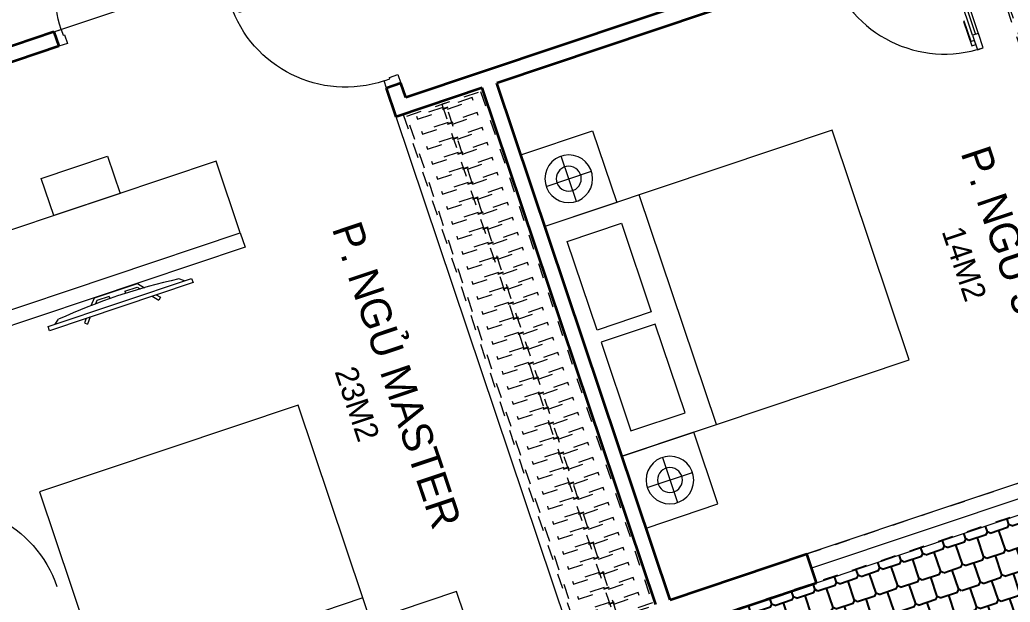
# Model space of a CAD drawing. Header units: metres. Extents: x 568332 to 569219, y 2065964 to 2066430.
# Drawn here: x 568479.34 to 568485.88, y 2066222.83 to 2066226.68 of the extents above; entities that cross this region are included whole.
import ezdxf

# ---------------------------------------------------------------- set-up
doc = ezdxf.new("R2010")
doc.units = ezdxf.units.M
for name, pattern in [('$AUDIT_BAD_LTYPE2', [0]), ('CENTER', [2, 1.25, -0.25, 0.25, -0.25]), ('HIDDEN', [0.375, 0.25, -0.125]), ('X-5M-G-MB PHONGNGU$0$HIDDEN2', [0.1875, 0.125, -0.0625])]:
    doc.linetypes.add(name, pattern=pattern)
doc.layers.get('0').update_dxf_attribs({"linetype": 'CONTINUOUS'})
doc.layers.get('DEFPOINTS').update_dxf_attribs({"linetype": 'CONTINUOUS'})
for name, color, linetype, lineweight in [('-CENTER', 143, 'CENTER', 13), ('-DOOR', 137, 'CONTINUOUS', 9), ('-FURNITURE', 46, 'CONTINUOUS', 9), ('-LINE1', 7, 'CONTINUOUS', 18), ('-LINE2', 252, 'CONTINUOUS', 9), ('-WALL', 4, 'CONTINUOUS', 35), ('TEXT25', 2, 'CONTINUOUS', 13)]:
    doc.layers.add(name, color=color, linetype=linetype, lineweight=lineweight)
doc.layers.add('13. NET HATCH', color=252, linetype='CONTINUOUS')
doc.layers.add('APOLIC', color=7, linetype='CONTINUOUS')
doc.styles.add('SVN_AVO_thuong', font='')
doc.styles.add('T1', font='', dxfattribs={"height": 200})
doc.styles.get('SVN_AVO_thuong').set_extended_font_data('SVN-Avo')
doc.styles.get('T1').set_extended_font_data('VNgeometric Light')

# ---------------------------------------------------------------- blocks, each defined once
blk = doc.blocks.new('*U250')
at = {"linetype": 'X-5M-G-MB PHONGNGU$0$HIDDEN2'}
for points in [[(0, 600.0000000004657), (0, 0), (1199.92683835766, -3.773158211537314e-10), (1199.92683835766, 600.0000000000883)], [(1179.92683835766, 579.999661372015), (1179.92683835766, 19.99966137201513), (20, 20.00000000046566), (20, 580.0000000004657)], [(1179.92683835766, 286.6991212950972), (1179.92683835766, 313.099121295004), (20, 313.0991212953813), (19.99999859370291, 286.6991212952417)], [(113.7817614636733, 319.1750910408318), (109.4317788550979, 319.1750910408318), (109.4317788550979, 280.441767644881), (113.7817614636733, 280.441767644881)], [(227.7817614636733, 319.1750910407849), (223.4317788550979, 319.1750910407849), (223.4317788550979, 280.4417676448341), (227.7817614636733, 280.4417676448341)], [(341.7817614636733, 319.175091040738), (337.4317788550979, 319.175091040738), (337.4317788550979, 280.4417676447872), (341.7817614636733, 280.4417676447872)], [(455.7817614636733, 319.1750910406911), (451.4317788550979, 319.1750910406911), (451.4317788550979, 280.4417676447403), (455.7817614636733, 280.4417676447403)], [(569.7817614636733, 319.1750910406442), (565.431778855098, 319.1750910406442), (565.431778855098, 280.4417676446934), (569.7817614636733, 280.4417676446934)], [(683.7817614636733, 319.1750910405973), (679.431778855098, 319.1750910405973), (679.431778855098, 280.4417676446465), (683.7817614636733, 280.4417676446465)], [(797.7817614636733, 319.1750910405504), (793.431778855098, 319.1750910405504), (793.431778855098, 280.4417676445996), (797.7817614636733, 280.4417676445996)], [(911.7817614636733, 319.1750910405035), (907.431778855098, 319.1750910405035), (907.431778855098, 280.4417676445527), (911.7817614636733, 280.4417676445527)], [(1025.781761463673, 319.1750910404566), (1021.431778855098, 319.1750910404566), (1021.431778855098, 280.4417676445057), (1025.781761463673, 280.4417676445057)], [(1139.781761463673, 319.1750910404097), (1135.431778855098, 319.1750910404097), (1135.431778855098, 280.4417676444588), (1139.781761463673, 280.4417676444588)]]:
    blk.add_lwpolyline(points, close=True, dxfattribs=at)
for points in [[(122.2409142897814, 313.1103512093413), (122.2409142897814, 515.2497102723445), (100.1765458012815, 515.2497102723445), (100.1765458012815, 313.1103512093413)], [(236.2409142897814, 313.1103512092944), (236.2409142897814, 515.2497102722975), (214.1765458012815, 515.2497102722975), (214.1765458012815, 313.1103512092944)], [(350.2409142897814, 313.1103512092475), (350.2409142897814, 515.2497102722507), (328.1765458012815, 515.2497102722507), (328.1765458012815, 313.1103512092475)], [(464.2409142897814, 313.1103512092006), (464.2409142897814, 515.2497102722037), (442.1765458012815, 515.2497102722037), (442.1765458012815, 313.1103512092006)], [(578.2409142897814, 313.1103512091537), (578.2409142897814, 515.2497102721569), (556.1765458012815, 515.2497102721569), (556.1765458012815, 313.1103512091537)], [(692.2409142897814, 313.1103512091068), (692.2409142897814, 515.24971027211), (670.1765458012815, 515.24971027211), (670.1765458012815, 313.1103512091068)], [(806.2409142897814, 313.1103512090599), (806.2409142897814, 515.249710272063), (784.1765458012815, 515.249710272063), (784.1765458012815, 313.1103512090599)], [(920.2409142897814, 313.110351209013), (920.2409142897814, 515.2497102720162), (898.1765458012815, 515.2497102720162), (898.1765458012815, 313.110351209013)], [(1034.240914289781, 313.1103512089661), (1034.240914289781, 515.2497102719692), (1012.176545801281, 515.2497102719692), (1012.176545801281, 313.1103512089661)], [(1148.240914289781, 313.1103512089192), (1148.240914289781, 515.2497102719224), (1126.176545801281, 515.2497102719224), (1126.176545801281, 313.1103512089192)], [(100.1765458012815, 286.7103512094345), (100.1765458012815, 92.0852110228024), (122.2409142897814, 92.0852110228024), (122.2409142897814, 286.7103512094345)], [(214.1765458012815, 286.7103512093876), (214.1765458012815, 92.08521102275549), (236.2409142897814, 92.08521102275549), (236.2409142897814, 286.7103512093876)], [(328.1765458012815, 286.7103512093407), (328.1765458012815, 92.08521102270858), (350.2409142897814, 92.08521102270858), (350.2409142897814, 286.7103512093407)], [(442.1765458012815, 286.7103512092938), (442.1765458012815, 92.08521102266168), (464.2409142897814, 92.08521102266168), (464.2409142897814, 286.7103512092938)], [(556.1765458012815, 286.7103512092469), (556.1765458012815, 92.08521102261477), (578.2409142897814, 92.08521102261477), (578.2409142897814, 286.7103512092469)], [(670.1765458012815, 286.7103512092), (670.1765458012815, 92.08521102256786), (692.2409142897814, 92.08521102256786), (692.2409142897814, 286.7103512092)], [(784.1765458012815, 286.7103512091531), (784.1765458012815, 92.08521102252095), (806.2409142897814, 92.08521102252095), (806.2409142897814, 286.7103512091531)], [(898.1765458012815, 286.7103512091062), (898.1765458012815, 92.08521102247404), (920.2409142897814, 92.08521102247404), (920.2409142897814, 286.7103512091062)], [(1012.176545801281, 286.7103512090592), (1012.176545801281, 92.08521102242715), (1034.240914289781, 92.08521102242715), (1034.240914289781, 286.7103512090592)], [(1126.176545801281, 286.7103512090123), (1126.176545801281, 92.08521102238024), (1148.240914289781, 92.08521102238024), (1148.240914289781, 286.7103512090123)]]:
    blk.add_lwpolyline(points, dxfattribs=at)
blk = doc.blocks.new('*U252')
at = {"linetype": 'X-5M-G-MB PHONGNGU$0$HIDDEN2'}
for points in [[(0, 600.0000000004657), (0, 0), (3927.126403989389, -1.499470319333206e-09), (3927.126403989389, 599.9999999989661)], [(3907.126403989389, 579.9996613708928), (3907.126403989389, 19.99966137089297), (20, 20.00000000046566), (20, 580.0000000004657)], [(3907.126403989389, 286.6991212939751), (3907.126403989389, 313.0991212938819), (20, 313.0991212953813), (19.99999859370291, 286.6991212952417)], [(113.7817614636733, 319.1750910408318), (109.4317788550979, 319.1750910408318), (109.4317788550979, 280.441767644881), (113.7817614636733, 280.441767644881)], [(227.7817614636733, 319.1750910407849), (223.4317788550979, 319.1750910407849), (223.4317788550979, 280.4417676448341), (227.7817614636733, 280.4417676448341)], [(341.7817614636733, 319.175091040738), (337.4317788550979, 319.175091040738), (337.4317788550979, 280.4417676447872), (341.7817614636733, 280.4417676447872)], [(455.7817614636733, 319.1750910406911), (451.4317788550979, 319.1750910406911), (451.4317788550979, 280.4417676447403), (455.7817614636733, 280.4417676447403)], [(569.7817614636733, 319.1750910406442), (565.431778855098, 319.1750910406442), (565.431778855098, 280.4417676446934), (569.7817614636733, 280.4417676446934)], [(683.7817614636733, 319.1750910405973), (679.431778855098, 319.1750910405973), (679.431778855098, 280.4417676446465), (683.7817614636733, 280.4417676446465)], [(797.7817614636733, 319.1750910405504), (793.431778855098, 319.1750910405504), (793.431778855098, 280.4417676445996), (797.7817614636733, 280.4417676445996)], [(911.7817614636733, 319.1750910405035), (907.431778855098, 319.1750910405035), (907.431778855098, 280.4417676445527), (911.7817614636733, 280.4417676445527)], [(1025.781761463673, 319.1750910404566), (1021.431778855098, 319.1750910404566), (1021.431778855098, 280.4417676445057), (1025.781761463673, 280.4417676445057)], [(1139.781761463673, 319.1750910404097), (1135.431778855098, 319.1750910404097), (1135.431778855098, 280.4417676444588), (1139.781761463673, 280.4417676444588)], [(1253.781761463673, 319.1750910403628), (1249.431778855098, 319.1750910403628), (1249.431778855098, 280.4417676444119), (1253.781761463673, 280.4417676444119)], [(1367.781761463673, 319.1750910403159), (1363.431778855098, 319.1750910403159), (1363.431778855098, 280.441767644365), (1367.781761463673, 280.441767644365)], [(1481.781761463673, 319.175091040269), (1477.431778855098, 319.175091040269), (1477.431778855098, 280.4417676443181), (1481.781761463673, 280.4417676443181)], [(1595.781761463673, 319.175091040222), (1591.431778855098, 319.175091040222), (1591.431778855098, 280.4417676442712), (1595.781761463673, 280.4417676442712)], [(1709.781761463673, 319.1750910401751), (1705.431778855098, 319.1750910401751), (1705.431778855098, 280.4417676442243), (1709.781761463673, 280.4417676442243)], [(1823.781761463673, 319.1750910401282), (1819.431778855098, 319.1750910401282), (1819.431778855098, 280.4417676441774), (1823.781761463673, 280.4417676441774)], [(1937.781761463673, 319.1750910400813), (1933.431778855098, 319.1750910400813), (1933.431778855098, 280.4417676441305), (1937.781761463673, 280.4417676441305)], [(2051.781761463673, 319.1750910400344), (2047.431778855098, 319.1750910400344), (2047.431778855098, 280.4417676440836), (2051.781761463673, 280.4417676440836)], [(2165.781761463673, 319.1750910399875), (2161.431778855098, 319.1750910399875), (2161.431778855098, 280.4417676440366), (2165.781761463673, 280.4417676440366)], [(2279.781761463673, 319.1750910399406), (2275.431778855098, 319.1750910399406), (2275.431778855098, 280.4417676439897), (2279.781761463673, 280.4417676439897)], [(2393.781761463673, 319.1750910398937), (2389.431778855098, 319.1750910398937), (2389.431778855098, 280.4417676439429), (2393.781761463673, 280.4417676439429)], [(2507.781761463673, 319.1750910398468), (2503.431778855098, 319.1750910398468), (2503.431778855098, 280.441767643896), (2507.781761463673, 280.441767643896)], [(2621.781761463673, 319.1750910397999), (2617.431778855098, 319.1750910397999), (2617.431778855098, 280.4417676438491), (2621.781761463673, 280.4417676438491)], [(2735.781761463673, 319.1750910397529), (2731.431778855098, 319.1750910397529), (2731.431778855098, 280.4417676438021), (2735.781761463673, 280.4417676438021)], [(2849.781761463673, 319.175091039706), (2845.431778855098, 319.175091039706), (2845.431778855098, 280.4417676437552), (2849.781761463673, 280.4417676437552)], [(2963.781761463673, 319.1750910396592), (2959.431778855098, 319.1750910396592), (2959.431778855098, 280.4417676437083), (2963.781761463673, 280.4417676437083)], [(3077.781761463673, 319.1750910396123), (3073.431778855098, 319.1750910396123), (3073.431778855098, 280.4417676436614), (3077.781761463673, 280.4417676436614)], [(3191.781761463673, 319.1750910395654), (3187.431778855098, 319.1750910395654), (3187.431778855098, 280.4417676436145), (3191.781761463673, 280.4417676436145)], [(3305.781761463673, 319.1750910395184), (3301.431778855098, 319.1750910395184), (3301.431778855098, 280.4417676435676), (3305.781761463673, 280.4417676435676)], [(3419.781761463673, 319.1750910394715), (3415.431778855098, 319.1750910394715), (3415.431778855098, 280.4417676435207), (3419.781761463673, 280.4417676435207)], [(3533.781761463673, 319.1750910394246), (3529.431778855098, 319.1750910394246), (3529.431778855098, 280.4417676434738), (3533.781761463673, 280.4417676434738)], [(3647.781761463673, 319.1750910393777), (3643.431778855098, 319.1750910393777), (3643.431778855098, 280.4417676434269), (3647.781761463673, 280.4417676434269)], [(3761.781761463673, 319.1750910393308), (3757.431778855098, 319.1750910393308), (3757.431778855098, 280.44176764338), (3761.781761463673, 280.44176764338)], [(3875.781761463673, 319.1750910392839), (3871.431778855098, 319.1750910392839), (3871.431778855098, 280.441767643333), (3875.781761463673, 280.441767643333)]]:
    blk.add_lwpolyline(points, close=True, dxfattribs=at)
for points in [[(122.2409142897814, 313.1103512093413), (122.2409142897814, 515.2497102723445), (100.1765458012815, 515.2497102723445), (100.1765458012815, 313.1103512093413)], [(236.2409142897814, 313.1103512092944), (236.2409142897814, 515.2497102722975), (214.1765458012815, 515.2497102722975), (214.1765458012815, 313.1103512092944)], [(350.2409142897814, 313.1103512092475), (350.2409142897814, 515.2497102722507), (328.1765458012815, 515.2497102722507), (328.1765458012815, 313.1103512092475)], [(464.2409142897814, 313.1103512092006), (464.2409142897814, 515.2497102722037), (442.1765458012815, 515.2497102722037), (442.1765458012815, 313.1103512092006)], [(578.2409142897814, 313.1103512091537), (578.2409142897814, 515.2497102721569), (556.1765458012815, 515.2497102721569), (556.1765458012815, 313.1103512091537)], [(692.2409142897814, 313.1103512091068), (692.2409142897814, 515.24971027211), (670.1765458012815, 515.24971027211), (670.1765458012815, 313.1103512091068)], [(806.2409142897814, 313.1103512090599), (806.2409142897814, 515.249710272063), (784.1765458012815, 515.249710272063), (784.1765458012815, 313.1103512090599)], [(920.2409142897814, 313.110351209013), (920.2409142897814, 515.2497102720162), (898.1765458012815, 515.2497102720162), (898.1765458012815, 313.110351209013)], [(1034.240914289781, 313.1103512089661), (1034.240914289781, 515.2497102719692), (1012.176545801281, 515.2497102719692), (1012.176545801281, 313.1103512089661)], [(1148.240914289781, 313.1103512089192), (1148.240914289781, 515.2497102719224), (1126.176545801281, 515.2497102719224), (1126.176545801281, 313.1103512089192)], [(1262.240914289781, 313.1103512088723), (1262.240914289781, 515.2497102718754), (1240.176545801281, 515.2497102718754), (1240.176545801281, 313.1103512088723)], [(1376.240914289781, 313.1103512088254), (1376.240914289781, 515.2497102718285), (1354.176545801281, 515.2497102718285), (1354.176545801281, 313.1103512088254)], [(1490.240914289781, 313.1103512087785), (1490.240914289781, 515.2497102717816), (1468.176545801281, 515.2497102717816), (1468.176545801281, 313.1103512087785)], [(1604.240914289781, 313.1103512087315), (1604.240914289781, 515.2497102717347), (1582.176545801281, 515.2497102717347), (1582.176545801281, 313.1103512087315)], [(1718.240914289781, 313.1103512086846), (1718.240914289781, 515.2497102716878), (1696.176545801281, 515.2497102716878), (1696.176545801281, 313.1103512086846)], [(1832.240914289781, 313.1103512086377), (1832.240914289781, 515.2497102716409), (1810.176545801281, 515.2497102716409), (1810.176545801281, 313.1103512086377)], [(1946.240914289781, 313.1103512085908), (1946.240914289781, 515.2497102715939), (1924.176545801281, 515.2497102715939), (1924.176545801281, 313.1103512085908)], [(2060.240914289781, 313.1103512085439), (2060.240914289781, 515.2497102715471), (2038.176545801281, 515.2497102715471), (2038.176545801281, 313.1103512085439)], [(2174.240914289781, 313.110351208497), (2174.240914289781, 515.2497102715001), (2152.176545801281, 515.2497102715001), (2152.176545801281, 313.110351208497)], [(2288.240914289781, 313.1103512084501), (2288.240914289781, 515.2497102714533), (2266.176545801281, 515.2497102714533), (2266.176545801281, 313.1103512084501)], [(2402.240914289781, 313.1103512084032), (2402.240914289781, 515.2497102714063), (2380.176545801281, 515.2497102714063), (2380.176545801281, 313.1103512084032)], [(2516.240914289781, 313.1103512083563), (2516.240914289781, 515.2497102713594), (2494.176545801281, 515.2497102713594), (2494.176545801281, 313.1103512083563)], [(2630.240914289781, 313.1103512083094), (2630.240914289781, 515.2497102713126), (2608.176545801281, 515.2497102713126), (2608.176545801281, 313.1103512083094)], [(2744.240914289781, 313.1103512082624), (2744.240914289781, 515.2497102712656), (2722.176545801281, 515.2497102712656), (2722.176545801281, 313.1103512082624)], [(2858.240914289781, 313.1103512082155), (2858.240914289781, 515.2497102712188), (2836.176545801281, 515.2497102712188), (2836.176545801281, 313.1103512082155)], [(2972.240914289781, 313.1103512081687), (2972.240914289781, 515.2497102711718), (2950.176545801281, 515.2497102711718), (2950.176545801281, 313.1103512081687)], [(3086.240914289781, 313.1103512081218), (3086.240914289781, 515.2497102711249), (3064.176545801281, 515.2497102711249), (3064.176545801281, 313.1103512081218)], [(3200.240914289781, 313.1103512080749), (3200.240914289781, 515.249710271078), (3178.176545801281, 515.249710271078), (3178.176545801281, 313.1103512080749)], [(3314.240914289781, 313.1103512080279), (3314.240914289781, 515.2497102710311), (3292.176545801281, 515.2497102710311), (3292.176545801281, 313.1103512080279)], [(3428.240914289781, 313.110351207981), (3428.240914289781, 515.2497102709842), (3406.176545801281, 515.2497102709842), (3406.176545801281, 313.110351207981)], [(3542.240914289781, 313.1103512079341), (3542.240914289781, 515.2497102709373), (3520.176545801281, 515.2497102709373), (3520.176545801281, 313.1103512079341)], [(3656.240914289781, 313.1103512078872), (3656.240914289781, 515.2497102708903), (3634.176545801281, 515.2497102708903), (3634.176545801281, 313.1103512078872)], [(3770.240914289781, 313.1103512078403), (3770.240914289781, 515.2497102708435), (3748.176545801281, 515.2497102708435), (3748.176545801281, 313.1103512078403)], [(3884.240914289781, 313.1103512077934), (3884.240914289781, 515.2497102707965), (3862.176545801281, 515.2497102707965), (3862.176545801281, 313.1103512077934)], [(100.1765458012815, 286.7103512094345), (100.1765458012815, 92.0852110228024), (122.2409142897814, 92.0852110228024), (122.2409142897814, 286.7103512094345)], [(214.1765458012815, 286.7103512093876), (214.1765458012815, 92.08521102275549), (236.2409142897814, 92.08521102275549), (236.2409142897814, 286.7103512093876)], [(328.1765458012815, 286.7103512093407), (328.1765458012815, 92.08521102270858), (350.2409142897814, 92.08521102270858), (350.2409142897814, 286.7103512093407)], [(442.1765458012815, 286.7103512092938), (442.1765458012815, 92.08521102266168), (464.2409142897814, 92.08521102266168), (464.2409142897814, 286.7103512092938)], [(556.1765458012815, 286.7103512092469), (556.1765458012815, 92.08521102261477), (578.2409142897814, 92.08521102261477), (578.2409142897814, 286.7103512092469)], [(670.1765458012815, 286.7103512092), (670.1765458012815, 92.08521102256786), (692.2409142897814, 92.08521102256786), (692.2409142897814, 286.7103512092)], [(784.1765458012815, 286.7103512091531), (784.1765458012815, 92.08521102252095), (806.2409142897814, 92.08521102252095), (806.2409142897814, 286.7103512091531)], [(898.1765458012815, 286.7103512091062), (898.1765458012815, 92.08521102247404), (920.2409142897814, 92.08521102247404), (920.2409142897814, 286.7103512091062)], [(1012.176545801281, 286.7103512090592), (1012.176545801281, 92.08521102242715), (1034.240914289781, 92.08521102242715), (1034.240914289781, 286.7103512090592)], [(1126.176545801281, 286.7103512090123), (1126.176545801281, 92.08521102238024), (1148.240914289781, 92.08521102238024), (1148.240914289781, 286.7103512090123)], [(1240.176545801281, 286.7103512089654), (1240.176545801281, 92.08521102233333), (1262.240914289781, 92.08521102233333), (1262.240914289781, 286.7103512089654)], [(1354.176545801281, 286.7103512089186), (1354.176545801281, 92.08521102228642), (1376.240914289781, 92.08521102228642), (1376.240914289781, 286.7103512089186)], [(1468.176545801281, 286.7103512088717), (1468.176545801281, 92.0852110222395), (1490.240914289781, 92.0852110222395), (1490.240914289781, 286.7103512088717)], [(1582.176545801281, 286.7103512088247), (1582.176545801281, 92.0852110221926), (1604.240914289781, 92.0852110221926), (1604.240914289781, 286.7103512088247)], [(1696.176545801281, 286.7103512087778), (1696.176545801281, 92.0852110221457), (1718.240914289781, 92.0852110221457), (1718.240914289781, 286.7103512087778)], [(1810.176545801281, 286.7103512087309), (1810.176545801281, 92.08521102209879), (1832.240914289781, 92.08521102209879), (1832.240914289781, 286.7103512087309)], [(1924.176545801281, 286.710351208684), (1924.176545801281, 92.08521102205188), (1946.240914289781, 92.08521102205188), (1946.240914289781, 286.710351208684)], [(2038.176545801281, 286.7103512086371), (2038.176545801281, 92.08521102200497), (2060.240914289781, 92.08521102200497), (2060.240914289781, 286.7103512086371)], [(2152.176545801281, 286.7103512085902), (2152.176545801281, 92.08521102195806), (2174.240914289781, 92.08521102195806), (2174.240914289781, 286.7103512085902)], [(2266.176545801281, 286.7103512085433), (2266.176545801281, 92.08521102191116), (2288.240914289781, 92.08521102191116), (2288.240914289781, 286.7103512085433)], [(2380.176545801281, 286.7103512084964), (2380.176545801281, 92.08521102186425), (2402.240914289781, 92.08521102186425), (2402.240914289781, 286.7103512084964)], [(2494.176545801281, 286.7103512084495), (2494.176545801281, 92.08521102181734), (2516.240914289781, 92.08521102181734), (2516.240914289781, 286.7103512084495)], [(2608.176545801281, 286.7103512084026), (2608.176545801281, 92.08521102177043), (2630.240914289781, 92.08521102177043), (2630.240914289781, 286.7103512084026)], [(2722.176545801281, 286.7103512083556), (2722.176545801281, 92.08521102172352), (2744.240914289781, 92.08521102172352), (2744.240914289781, 286.7103512083556)], [(2836.176545801281, 286.7103512083087), (2836.176545801281, 92.08521102167663), (2858.240914289781, 92.08521102167663), (2858.240914289781, 286.7103512083087)], [(2950.176545801281, 286.7103512082618), (2950.176545801281, 92.08521102162972), (2972.240914289781, 92.08521102162972), (2972.240914289781, 286.7103512082618)], [(3064.176545801281, 286.7103512082149), (3064.176545801281, 92.08521102158281), (3086.240914289781, 92.08521102158281), (3086.240914289781, 286.7103512082149)], [(3178.176545801281, 286.710351208168), (3178.176545801281, 92.0852110215359), (3200.240914289781, 92.0852110215359), (3200.240914289781, 286.710351208168)], [(3292.176545801281, 286.7103512081211), (3292.176545801281, 92.08521102148899), (3314.240914289781, 92.08521102148899), (3314.240914289781, 286.7103512081211)], [(3406.176545801281, 286.7103512080742), (3406.176545801281, 92.08521102144209), (3428.240914289781, 92.08521102144209), (3428.240914289781, 286.7103512080742)], [(3520.176545801281, 286.7103512080273), (3520.176545801281, 92.08521102139518), (3542.240914289781, 92.08521102139518), (3542.240914289781, 286.7103512080273)], [(3634.176545801281, 286.7103512079804), (3634.176545801281, 92.08521102134827), (3656.240914289781, 92.08521102134827), (3656.240914289781, 286.7103512079804)], [(3748.176545801281, 286.7103512079335), (3748.176545801281, 92.08521102130136), (3770.240914289781, 92.08521102130136), (3770.240914289781, 286.7103512079335)], [(3862.176545801281, 286.7103512078866), (3862.176545801281, 92.08521102125445), (3884.240914289781, 92.08521102125445), (3884.240914289781, 286.7103512078866)]]:
    blk.add_lwpolyline(points, dxfattribs=at)
blk = doc.blocks.new('A$C8a974c9c')
for p, q in [((1750.087982669494, 2957.416116623174), (1750.087982669657, 2642.58393779996)), ((1592.671893257969, 2800.000027211493), (1907.504072081182, 2800.000027211652)), ((1342.999452652235, 2500.000027214177), (1342.999452652119, 700.000027214177)), ((1750.087982669345, 242.5839378051005), (1750.087982669549, 557.4161166283138)), ((1592.67189325784, 400.0000272168018), (1907.504072081053, 400.0000272166017))]:
    blk.add_line(p, q)
for points in [[(1999.999452652235, 3100.000027209127), (1500.176512686827, 3100.000027209127), (1500.176512686827, 2500.000027214177), (1999.999452652235, 2500.000027214177)], [(1890.999452652235, 2360.000027214177), (1514.499452652235, 2360.000027214177), (1514.499452652148, 1642.500027214177), (1890.999452652148, 1642.500027214177)], [(1890.99945265209, 840.000027214177), (1514.49945265209, 840.000027214177), (1514.499452652148, 1557.500027214177), (1890.999452652148, 1557.500027214177)], [(1999.999452652119, 100.0000272192265), (1500.17651268671, 100.0000272192265), (1500.17651268671, 700.000027214177), (1999.999452652119, 700.000027214177)]]:
    blk.add_lwpolyline(points, close=True)
blk.add_lwpolyline([(1999.999452652235, 2500.000027214177), (-0.0005473477649502456, 2500.000027214177), (-0.0005473478813655674, 700.000027214177), (1999.999452652119, 700.000027214177), (1999.999452652235, 2500.000027214177)])
for centre, radius in [((1750.087982669561, 2800.000027211581), 157.4160894116067), ((1750.087982669561, 2800.000027211581), 82.41608941160666), ((1750.087982669432, 400.0000272166926), 157.4160894116067), ((1750.087982669432, 400.0000272166926), 82.41608941160666)]:
    blk.add_circle(centre, radius)
blk = doc.blocks.new('*U149')
at = {"linetype": '$AUDIT_BAD_LTYPE2'}
for p, q in [((70, 100), (70, 699.9999999999982)), ((90, 699.9999999999982), (90, 100))]:
    blk.add_line(p, q, dxfattribs=at)
for points in [[(50, 699.9999999999982), (90, 699.9999999999982), (90, 799.9999999999982), (50, 799.9999999999982), (50, 699.9999999999982)], [(50, 702.9059272893337), (50, 100)], [(50, 100), (90, 100), (90, 0), (50, 0), (50, 100)]]:
    blk.add_lwpolyline(points)
for points in [[(118.2698876160139, 594.5156181119073), (118.2698876160139, 764.1349438079906), (90, 764.1349438079906), (90, 735.8650561920058), (112.6159100928053, 735.8650561920058), (112.6159100928053, 594.5156181119073)], [(0, 0), (50, 0), (50, -40), (60, -40), (60, -99.99999999999272), (0, -99.99999999999272)], [(899.9999999999982, 1.3252863207713e-28), (849.9999999999982, 1.3252863207713e-28), (849.9999999999982, -40.00000000000001), (839.9999999999982, -40.00000000000001), (839.9999999999982, -99.99999999999272), (899.9999999999982, -99.99999999999272)]]:
    blk.add_lwpolyline(points, close=True)
at = {"linetype": '$AUDIT_BAD_LTYPE2', "ltscale": 0.3}
blk.add_arc((50, 0), 799.9999999999982, 0, 90, dxfattribs=at)
blk = doc.blocks.new('G1600')
for p, q in [((137477.0741823114, -212827.2147267315), (139077.0741823114, -212827.2147267327)), ((137227.6935681712, -213391.7193460799), (137227.6935681718, -213076.8871672568)), ((139326.4547964507, -213391.7193460799), (139326.4547964501, -213076.8871672568)), ((137385.1096575831, -213234.3032566686), (137070.2774787599, -213234.3032566681)), ((139169.0387070388, -213234.3032566686), (139483.870885862, -213234.3032566681))]:
    blk.add_line(p, q)
blk.add_lwpolyline([(137477.074182311, -213484.2147267315), (137477.0741823123, -211484.2147267315), (139077.0741823123, -211484.2147267327), (139077.074182311, -213484.2147267327), (137477.074182311, -213484.2147267315)])
for points in [[(136977.074182316, -213484.2147267311), (136977.0741823163, -212984.3917867657), (137477.0741823113, -212984.3917867661), (137477.074182311, -213484.2147267315)], [(137617.074182311, -213375.2147267316), (137617.0741823112, -212998.7147267316), (138234.5741823112, -212998.714726732), (138234.574182311, -213375.214726732)], [(138937.074182311, -213375.2147267325), (138937.0741823112, -212998.7147267325), (138319.5741823112, -212998.7147267321), (138319.574182311, -213375.2147267321)], [(139577.0741823059, -213484.2147267331), (139577.0741823062, -212984.3917867677), (139077.0741823113, -212984.3917867673), (139077.074182311, -213484.2147267327)]]:
    blk.add_lwpolyline(points, close=True)
for centre, radius in [((137227.6935681715, -213234.3032566684), 157.4160894116067), ((139326.4547964504, -213234.3032566684), 157.4160894116067), ((137227.6935681715, -213234.3032566684), 82.41608941160666), ((139326.4547964504, -213234.3032566684), 82.41608941160666)]:
    blk.add_circle(centre, radius)
blk = doc.blocks.new('*U18')
at = {"linetype": '$AUDIT_BAD_LTYPE2'}
for p, q in [((70, 100), (69.99999999999999, 599.9999999999982)), ((89.99999999999999, 599.9999999999982), (90, 100))]:
    blk.add_line(p, q, dxfattribs=at)
for points in [[(49.99999999999999, 599.9999999999982), (89.99999999999999, 599.9999999999982), (89.99999999999999, 699.9999999999982), (49.99999999999999, 699.9999999999982), (49.99999999999999, 599.9999999999982)], [(49.99999999999999, 602.9059272893337), (50, 100)], [(50, 100), (90, 100), (90, 0), (50, 0), (50, 100)]]:
    blk.add_lwpolyline(points)
for points in [[(118.2698876160139, 494.5156181119073), (118.2698876160139, 664.1349438079906), (89.99999999999999, 664.1349438079906), (89.99999999999999, 635.8650561920058), (112.6159100928053, 635.8650561920058), (112.6159100928053, 494.5156181119073)], [(0, 0), (50, 0), (50, -40), (60, -40), (60, -100.0001724930698), (0, -100.0001724930698)], [(799.9999999999982, 7.105427357601134e-15), (749.9999999999982, 7.105427357601134e-15), (749.9999999999982, -40), (739.9999999999982, -40), (739.9999999999982, -100.0001724930698), (799.9999999999982, -100.0001724930698)]]:
    blk.add_lwpolyline(points, close=True)
at = {"linetype": '$AUDIT_BAD_LTYPE2', "ltscale": 0.3}
blk.add_arc((50, 0), 699.9999999999982, 0, 90, dxfattribs=at)
blk = doc.blocks.new('XR.MB.LM123$0$tvi 1')
blk.add_lwpolyline([(28.54445810673496, -2.291926648467779e-10), (28.54445810673496, -999.9999999999964), (-7.275957614183426e-12, -1000), (0, 0)], close=True)
for points in [[(28.54445810680045, -50.31958968611434), (52.37372755713295, -80.86315460130209)], [(-24.09820395050338, -235.5599978379832), (-39.09879504836863, -251.7939635238108)], [(0, -284.7849796677438), (-39.09879504836863, -251.7939635238108)], [(0, -255.9952397129928), (-24.09820395050338, -235.5599978379832)], [(69.66229681991535, -315.0836646851385), (111.1934016081432, -350.2927865858655), (111.193401608034, -649.712917566063), (69.68611289083492, -684.9110379843005)], [(89.09002233762294, -445.7449799550195), (89.09002233762294, -359.9578938602899), (70.91298945683957, -344.6203678706661)], [(89.09002233762294, -445.7449799550195), (73.49991829216015, -445.7449799550232)], [(89.09002233768115, -554.2550200447404), (89.09002233773936, -640.0421061392371), (70.91298945678864, -655.3796321293303)], [(89.09002233768115, -554.2550200447404), (73.49991829216015, -554.2550200447404)], [(0, -715.2150203320198), (-39.09879504836863, -748.2060364759491)], [(-24.09820395050338, -764.4400021620095), (-39.09879504836863, -748.2060364759491)], [(0, -744.004760287), (-24.09820395050338, -764.4400021620095)], [(28.54445810674224, -949.680410313882), (52.37372755713295, -919.1368453984578)]]:
    blk.add_lwpolyline(points)
blk.add_arc((-4025.16618952866, -499.9999999999964), 4099.025185406737, 354.1310878512652, 5.868912148527433)
blk = doc.blocks.new('A$C4D045CFB')
at = {"layer": '13. NET HATCH'}
h = blk.add_hatch(dxfattribs=at)
h.set_pattern_fill('MAIGO-12', color=256, scale=300, angle=180)
h.set_pattern_definition([(180, (-90, 1.102182119232618e-14), (-75.00000000000001, -150), [120, -30, 120, -30]), (270, (-75, -14.99999999999999), (74.99999999999997, -150), [135, -165]), (225, (-60, 7.34788079488412e-15), (-75.00000000142688, -150.0000000028537), [21.213203436, -403.0508652]), (315, (-90, 1.102182119232618e-14), (75.00000000142684, -150.0000000028537), [21.213203436, -403.0508652])])
h.paths.add_polyline_path([(1299.999119955668, 6100.494044825784), (1299.953723877203, 5215.284894083044), (1299.999119955668, 5229.592269479996), (1299.999119955668, 4500.000660992693), (-0.0008800443320069462, 6100.494044825784)])
h = blk.add_hatch(dxfattribs=at)
h.set_pattern_fill('MAIGO-12', color=256, scale=300, angle=270)
h.set_pattern_definition([(270, (-1.653273178848927e-14, -90), (150, -75.00000000000003), [120, -30, 120, -30]), (0, (14.99999999999999, -75), (150, 74.99999999999996), [135, -165]), (315, (-1.102182119232618e-14, -60), (150.0000000028537, -75.0000000014269), [21.213203436, -403.0508652]), (45, (-1.653273178848927e-14, -90), (150.0000000028537, 75.00000000142683), [21.213203436, -403.0508652])])
h.paths.add_polyline_path([(-0.0008800443320069462, 6100.494044825784), (1299.999119955668, 4500.000660992693), (1299.999119955668, 1300.000660992693), (-0.0008800443320069462, 0.000660992693156004)])
h = blk.add_hatch(dxfattribs=at)
h.set_pattern_fill('MAIGO-12', color=256, scale=300)
h.set_pattern_definition([(0, (90, 0), (75, 150), [120, -30, 120, -30]), (90, (75, 15), (-74.99999999999999, 150), [135, -165]), (45, (60, 0), (75.00000000142687, 150.0000000028537), [21.213203436, -403.0508652]), (135, (90, 0), (-75.00000000142686, 150.0000000028537), [21.213203436, -403.0508652])])
h.paths.add_polyline_path([(1299.999119955668, 1300.000660992693), (1299.999119955668, 0.000660992693156004), (-0.0008800443320069462, 0.000660992693156004)])
at = {"layer": '-LINE1'}
for p, q in [((-0.0008800443320069462, 0.000660992693156004), (-0.0008800443320069462, 6100.494044825784)), ((-0.0008800443320069462, 6100.494044825784), (1299.999119955668, 6100.494044825784)), ((-0.0008800443320069462, 6100.494044825784), (1299.999119955668, 4500.000660992693)), ((-0.0008800443320069462, 0.000660992693156004), (1299.999119955668, 1300.000660992693)), ((1299.999119955668, 0.000660992693156004), (-0.0008800443320069462, 0.000660992693156004))]:
    blk.add_line(p, q, dxfattribs=at)
at = {"layer": 'DEFPOINTS', "linetype": 'HIDDEN', "ltscale": 5}
blk.add_lwpolyline([(1299.999119955668, 300.0006609926932), (299.999119955668, 300.0006609926932), (299.999119955668, 5800.494044825784), (1299.999119955668, 5800.494044825784)], close=True, dxfattribs=at)
blk = doc.blocks.new('*U258')
at = {"ltscale": 0.3}
for points in [[(1072.650816158507, 0, 0.4142135623730951), (50, 1022.650816158507, 0.4142135623730951)], [(1072.650816158507, 0, -0.4142135623730951), (2041.001588981124, 968.3507728226172, -0.4142135623730951)]]:
    blk.add_lwpolyline(points, format="xyb", dxfattribs=at)
for points in [[(743.5519473901198, 433.065657972807), (890.4465924157145, 517.8753208208486), (904.5815362237214, 493.3928799832495), (880.0990953861475, 479.2579361752571), (868.7911403397449, 498.8438888453314), (746.3789361517241, 428.1691698052821)], [(0, 0), (50, 0), (50, -40), (60, -40), (60, -245.9999999543969), (0, -245.9999999543969)], [(2091.001588981124, 0), (2041.001588981124, 0), (2041.001588981124, -40), (2031.001588981124, -40), (2031.001588981124, -245.9999999543969), (2091.001588981124, -245.9999999543969)]]:
    blk.add_lwpolyline(points, close=True)
for points in [[(849.0390456157126, 461.3254080792533), (869.0390456157126, 426.6843919278758), (955.6415859941565, 476.6843919278758), (935.6415859941565, 511.3254080792533), (849.0390456157126, 461.3254080792533)], [(1288.987760320888, 434.1753864113085), (1268.987760320888, 399.534370259931), (1182.385219942444, 449.534370259931), (1202.385219942444, 484.1753864113085), (1288.987760320888, 434.1753864113085)], [(851.5556524698276, 462.7783717239211), (136.6025403784438, 50)], [(1286.471153466773, 435.6283500559762), (1954.39904860268, 50)], [(136.6025403784438, 50), (156.6025403784438, 15.35898384862245), (70, -34.64101615137755), (50, 0), (136.6025403784438, 50)], [(1954.39904860268, 50), (1934.39904860268, 15.35898384862253), (2021.001588981124, -34.64101615137747), (2041.001588981124, 0), (1954.39904860268, 50)]]:
    blk.add_lwpolyline(points)
at = {"layer": 'APOLIC', "linetype": '$AUDIT_BAD_LTYPE2'}
for p, q in [((146.6025403784438, 32.67949192431123), (859.0390456157126, 444.0049000035645)), ((869.0390456157126, 426.6843919278758), (156.6025403784438, 15.35898384862245)), ((1944.39904860268, 32.67949192431138), (1278.987760320888, 416.8548783356198)), ((1268.987760320888, 399.534370259931), (1934.39904860268, 15.35898384862253))]:
    blk.add_line(p, q, dxfattribs=at)
blk = doc.blocks.new('M26-T3')
at = {"layer": '-DOOR'}
blk.add_line((202964.9699914455, -625457.7220172882), (202964.3798782825, -627457.7221672535), dxfattribs=at)
blk.add_lwpolyline([(203064.379878521, -627457.7221674919), (203064.9699921608, -625457.7220172882), (202864.9699909687, -625457.7220172882), (202864.3798775673, -627457.7221674919)], close=True, dxfattribs=at)
at = {"layer": '-FURNITURE'}
blk.add_line((202864.7797989845, -629107.9687843323), (199264.9139287472, -629107.9687843323), dxfattribs=at)
for points in [[(199164.9139287472, -632127.1761493683), (199664.9139287472, -632127.1761493683), (199664.9139289856, -630327.1761493683), (199164.9139287472, -630327.1761493683)], [(199764.9139287472, -632127.1761493683), (199664.9139287472, -632127.1761493683), (199664.9139289856, -630327.1761493683), (199764.9139287472, -630327.1761493683)], [(199164.9139287472, -631458.0259075165), (198905.7336070538, -631458.0259075165), (198905.7336070538, -630996.3263907433), (199164.9139287472, -630996.3263909817)]]:
    blk.add_lwpolyline(points, close=True, dxfattribs=at)
at = {"layer": '-LINE2'}
blk.add_line((198014.7797992229, -631070.9204263687), (198014.7797989845, -630270.9204261303), dxfattribs=at)
at = {"layer": '-WALL'}
for p, q in [((199164.9139287472, -626139.4147357941), (199164.9139287472, -629007.9687843323)), ((199264.9139287472, -626139.4147357941), (199264.9139287472, -628407.9687843323)), ((202864.7797992229, -628407.9687843323), (202864.0849189758, -627457.7221674919)), ((203064.4627478123, -627457.7221674919), (202864.0849189758, -627457.7221674919)), ((203064.7797992229, -633205.8028202057), (203064.3555088043, -627457.7221674919)), ((202864.7797992229, -628407.9687843323), (199264.9139287472, -628407.9687843323)), ((202864.7797992229, -628507.9687843323), (199264.9139287472, -628507.9687843323)), ((199264.9139287472, -628507.9687843323), (199264.9139287472, -629107.9687843323)), ((199164.9139287472, -629007.9687843323), (199064.9139287472, -629007.9687843323)), ((199064.9139287472, -629007.9687843323), (199064.9139287472, -629107.9687843323)), ((199264.9139287472, -629107.9687843323), (199064.9139287472, -629107.9687843323)), ((198014.7797992229, -631070.9204263687), (198014.7797992229, -633005.7709014416)), ((198014.7797992229, -631070.9204263687), (198114.7797992229, -631070.9204263687)), ((198114.7797992229, -631070.9204263687), (198114.7797989845, -633005.769258976))]:
    blk.add_line(p, q, dxfattribs=at)
blk.add_line((202864.5457079411, -627457.7446284294), (202864.8041679859, -625457.7444782257))
at = {"layer": '-DOOR', "rotation": 270}
blk.add_blockref('*U149', (199265.4852931499, -625239.4147357941), dxfattribs=at)
at = {"layer": '-DOOR', "xscale": -1}
for name, p, rotation in [('*U149', (198164.9139287472, -629107.9687843323), 180), ('*U18', (198014.7797989845, -630270.9204261303), 90)]:
    blk.add_blockref(name, p, dxfattribs=dict(at, rotation=rotation))
at = {"layer": '-DOOR', "xscale": 0.8130081300813002, "yscale": 0.8130081300813002, "zscale": 0.8130081300813002}
blk.add_blockref('*U258', (199835.0186650753, -633005.8308568001), dxfattribs=at)
at = {"layer": '-FURNITURE', "extrusion": (0, 0, -1), "xscale": -0.916666666665974, "yscale": 0.916666666665974, "zscale": -0.916666666665974}
blk.add_blockref('*U250', (-199264.9139287472, -625057.9687843323), dxfattribs=at)
at = {"layer": '-FURNITURE', "xscale": -0.9999999999999999}
blk.add_blockref('G1600', (339341.921046257, -414923.7540574074), dxfattribs=at)
at = {"layer": '-FURNITURE', "extrusion": (0, 0, -1), "xscale": -0.9166666666659737, "yscale": 0.9166666666659737, "zscale": -0.9166666666659737, "rotation": 180}
blk.add_blockref('*U252', (-202864.7797992229, -628507.9687843323), dxfattribs=at)
at = {"layer": '-FURNITURE'}
blk.add_blockref('A$C8a974c9c', (200864.7803463936, -632827.176176548), dxfattribs=at)
at = {"layer": '-FURNITURE', "extrusion": (0, 0, -1), "xscale": -0.9999999999999997, "rotation": 180.0036897224084}
blk.add_blockref('XR.MB.LM123$0$tvi 1', (-199876.0751309395, -631727.1861608028), dxfattribs=at)
at = {"layer": '-WALL', "xscale": -0.9999999999999999}
blk.add_blockref('A$C4D045CFB', (204364.7812948227, -629507.9694452286), dxfattribs=at)
at = {"layer": 'TEXT25'}
for s, height, style, p in [('P. NGỦ 3', 200, 'SVN_AVO_thuong', (200675.0602104664, -625653.1258115768)), ('14M2', 150, 'T1', (201127.027743578, -625936.3941979408)), ('P. NGỦ MASTER', 200, 'SVN_AVO_thuong', (199828.4518167973, -629746.3457398415)), ('23M2', 150, 'T1', (200729.6034600735, -630029.6141257286))]:
    blk.add_text(s, height=height, rotation=1.284075563962397e-06, dxfattribs=dict(at, style=style)).set_placement(p)

msp = doc.modelspace()

# ---------------------------------------------------------------- block references
at = {"layer": '-CENTER', "xscale": 0.001, "yscale": 0.001, "zscale": 0.001, "rotation": 288.5514997315572}
msp.add_blockref('M26-T3', (569014.8495000598, 2066615.100462762), dxfattribs=at)

doc.saveas('drawing.dxf')
